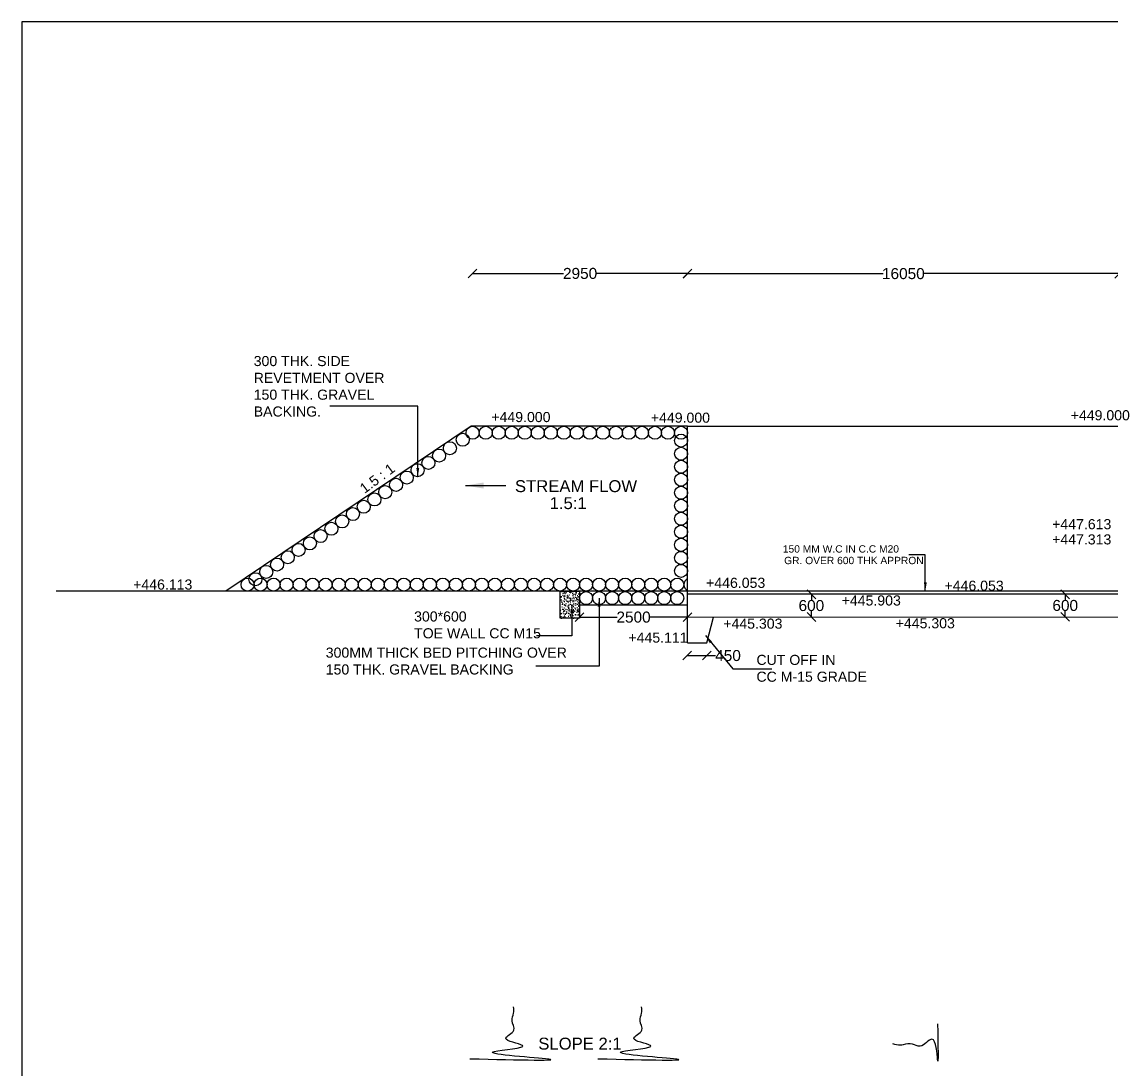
# Model space of a CAD drawing. Header units: millimetres. Extents: x 5124 to 3633060, y 2311 to 45957943.
# Drawn here: x 3580698 to 3592578, y 45946524 to 45957943 of the extents above; entities that cross this region are included whole.
import ezdxf

# ---------------------------------------------------------------- set-up
doc = ezdxf.new("R2010")
doc.units = ezdxf.units.MM
doc.header["$MEASUREMENT"] = 0
for name, color, linetype in [('DIMENSION', 7, 'Continuous'), ('DRAWING', 7, 'Continuous'), ('TEXT', 7, 'Continuous')]:
    doc.layers.add(name, color=color, linetype=linetype)
doc.styles.get("Standard").update_dxf_attribs({"font": 'arial.ttf', "height": 120})
doc.dimstyles.get("Standard").update_dxf_attribs({"dimtxt": 200, "dimasz": 110, "dimexe": 0.18, "dimexo": 0.0625, "dimgap": 0.09, "dimtad": 0, "dimtih": 1, "dimtoh": 1, "dimdec": 0, "dimzin": 0, "dimdsep": 46, "dimtxsty": 'Standard', "dimblk": 'OBLIQUE', "dimcen": 0.09, "dimse1": 1, "dimse2": 1, "dimadec": 0, "dimazin": 0, "dimtfac": 1, "dimtdec": 0, "dimtofl": 0, "dimtmove": 0, "dimatfit": 3, "dimfxl": 1, "dimtolj": 1, "dimtzin": 0, "dimarcsym": 0})

# ---------------------------------------------------------------- blocks, each defined once
blk = doc.blocks.new('_Oblique')
at = {"color": 0, "linetype": 'ByBlock', "lineweight": -2}
blk.add_line((-0.5, -0.5), (0.5, 0.5), dxfattribs=at)
blk = doc.blocks.new('*D70')
at = {"layer": 'Defpoints', "color": 0, "linetype": 'Continuous', "transparency": 16777216}
for p in [(3587958, 45955199), (3585613, 45953533), (3587958, 45953533)]:
    blk.add_point(p, dxfattribs=at)
at = {"layer": 'DIMENSION', "color": 0, "linetype": 'Continuous', "lineweight": -2, "transparency": 16777216}
for p, q in [((3585613, 45955199), (3586606, 45955199)), ((3587958, 45955199), (3586966, 45955199))]:
    blk.add_line(p, q, dxfattribs=at)
at = {"layer": 'DIMENSION', "color": 0, "linetype": 'Continuous', "lineweight": -2, "transparency": 16777216, "xscale": 95, "yscale": 95, "zscale": 95, "rotation": 180}
blk.add_blockref('_Oblique', (3585613, 45955199), dxfattribs=at)
at = {"layer": 'DIMENSION', "color": 0, "linetype": 'Continuous', "lineweight": -2, "transparency": 16777216, "xscale": 95, "yscale": 95, "zscale": 95}
blk.add_blockref('_Oblique', (3587958, 45955199), dxfattribs=at)
at = {"layer": 'DIMENSION', "color": 0, "linetype": 'Continuous', "transparency": 16777216, "insert": (3586786, 45955199), "char_height": 120, "attachment_point": 5}
blk.add_mtext('\\A1;2950', dxfattribs=at)
blk = doc.blocks.new('*D71')
at = {"layer": 'Defpoints', "color": 0, "linetype": 'Continuous', "transparency": 16777216}
for p in [(3587958, 45955199), (3592664, 45955197), (3592664, 45953533)]:
    blk.add_point(p, dxfattribs=at)
at = {"layer": 'DIMENSION', "color": 0, "linetype": 'Continuous', "lineweight": -2, "transparency": 16777216}
for p, q in [((3587958, 45955197), (3590091, 45955197)), ((3592664, 45955197), (3590531, 45955197))]:
    blk.add_line(p, q, dxfattribs=at)
at = {"layer": 'DIMENSION', "color": 0, "linetype": 'Continuous', "lineweight": -2, "transparency": 16777216, "xscale": 95, "yscale": 95, "zscale": 95, "rotation": 180}
blk.add_blockref('_Oblique', (3587958, 45955197), dxfattribs=at)
at = {"layer": 'DIMENSION', "color": 0, "linetype": 'Continuous', "lineweight": -2, "transparency": 16777216, "xscale": 95, "yscale": 95, "zscale": 95}
blk.add_blockref('_Oblique', (3592664, 45955197), dxfattribs=at)
at = {"layer": 'DIMENSION', "color": 0, "linetype": 'Continuous', "transparency": 16777216, "insert": (3590311, 45955197), "char_height": 120, "attachment_point": 5}
blk.add_mtext('\\A1;16050', dxfattribs=at)
blk = doc.blocks.new('*D82')
at = {"layer": 'Defpoints', "color": 0, "linetype": 'Continuous', "transparency": 16777216}
for p in [(3592076, 45951701), (3592076, 45951701), (3592076, 45951456)]:
    blk.add_point(p, dxfattribs=at)
at = {"layer": 'DIMENSION', "color": 0, "linetype": 'Continuous', "lineweight": -2, "transparency": 16777216}
for p, q in [((3592076, 45951701), (3592076, 45951640)), ((3592076, 45951456), (3592076, 45951517))]:
    blk.add_line(p, q, dxfattribs=at)
at = {"layer": 'DIMENSION', "color": 0, "linetype": 'Continuous', "lineweight": -2, "transparency": 16777216, "xscale": 95, "yscale": 95, "zscale": 95}
for p, rotation in [((3592076, 45951701), 90), ((3592076, 45951456), 270)]:
    blk.add_blockref('_Oblique', p, dxfattribs=dict(at, rotation=rotation))
at = {"layer": 'DIMENSION', "color": 0, "linetype": 'Continuous', "transparency": 16777216, "insert": (3592076, 45951579), "char_height": 120, "attachment_point": 5}
blk.add_mtext('\\A1;600', dxfattribs=at)
blk = doc.blocks.new('*D83')
at = {"layer": 'Defpoints', "color": 0, "linetype": 'Continuous', "transparency": 16777216}
for p in [(3589308, 45951701), (3589308, 45951454), (3589308, 45951454)]:
    blk.add_point(p, dxfattribs=at)
at = {"layer": 'DIMENSION', "color": 0, "linetype": 'Continuous', "lineweight": -2, "transparency": 16777216}
for p, q in [((3589308, 45951701), (3589308, 45951639)), ((3589308, 45951454), (3589308, 45951516))]:
    blk.add_line(p, q, dxfattribs=at)
at = {"layer": 'DIMENSION', "color": 0, "linetype": 'Continuous', "lineweight": -2, "transparency": 16777216, "xscale": 95, "yscale": 95, "zscale": 95}
for p, rotation in [((3589308, 45951701), 90), ((3589308, 45951454), 270)]:
    blk.add_blockref('_Oblique', p, dxfattribs=dict(at, rotation=rotation))
at = {"layer": 'DIMENSION', "color": 0, "linetype": 'Continuous', "transparency": 16777216, "insert": (3589308, 45951578), "char_height": 120, "attachment_point": 5}
blk.add_mtext('\\A1;600', dxfattribs=at)
blk = doc.blocks.new('*D84')
at = {"layer": 'Defpoints', "color": 0, "linetype": 'Continuous', "transparency": 16777216}
for p in [(3587952, 45951172), (3588169, 45951172), (3588169, 45951033)]:
    blk.add_point(p, dxfattribs=at)
at = {"layer": 'DIMENSION', "color": 0, "linetype": 'Continuous', "lineweight": -2, "transparency": 16777216}
for p, q in [((3587952, 45951033), (3588169, 45951033)), ((3588169, 45951033), (3588264, 45951033))]:
    blk.add_line(p, q, dxfattribs=at)
at = {"layer": 'DIMENSION', "color": 0, "linetype": 'Continuous', "lineweight": -2, "transparency": 16777216, "xscale": 95, "yscale": 95, "zscale": 95, "rotation": 180}
blk.add_blockref('_Oblique', (3587952, 45951033), dxfattribs=at)
at = {"layer": 'DIMENSION', "color": 0, "linetype": 'Continuous', "lineweight": -2, "transparency": 16777216, "xscale": 95, "yscale": 95, "zscale": 95}
blk.add_blockref('_Oblique', (3588169, 45951033), dxfattribs=at)
at = {"layer": 'DIMENSION', "color": 0, "linetype": 'Continuous', "transparency": 16777216, "insert": (3588399, 45951033), "char_height": 120, "attachment_point": 5}
blk.add_mtext('\\A1;450', dxfattribs=at)
blk = doc.blocks.new('*D85')
at = {"layer": 'Defpoints', "color": 0, "linetype": 'Continuous', "transparency": 16777216}
for p in [(3586780, 45951440), (3587958, 45951454), (3587958, 45951452)]:
    blk.add_point(p, dxfattribs=at)
at = {"layer": 'DIMENSION', "color": 0, "linetype": 'Continuous', "lineweight": -2, "transparency": 16777216}
for p, q in [((3586780, 45951452), (3587189, 45951452)), ((3587958, 45951452), (3587549, 45951452))]:
    blk.add_line(p, q, dxfattribs=at)
at = {"layer": 'DIMENSION', "color": 0, "linetype": 'Continuous', "lineweight": -2, "transparency": 16777216, "xscale": 95, "yscale": 95, "zscale": 95, "rotation": 180}
blk.add_blockref('_Oblique', (3586780, 45951452), dxfattribs=at)
at = {"layer": 'DIMENSION', "color": 0, "linetype": 'Continuous', "lineweight": -2, "transparency": 16777216, "xscale": 95, "yscale": 95, "zscale": 95}
blk.add_blockref('_Oblique', (3587958, 45951452), dxfattribs=at)
at = {"layer": 'DIMENSION', "color": 0, "linetype": 'Continuous', "transparency": 16777216, "insert": (3587369, 45951452), "char_height": 120, "attachment_point": 5}
blk.add_mtext('\\A1;2500', dxfattribs=at)

msp = doc.modelspace()

# ---------------------------------------------------------------- hatches: boundary and pattern name
at = {"layer": 'DRAWING', "linetype": 'Continuous'}
h = msp.add_hatch(dxfattribs=at)
h.set_pattern_fill('AR-CONC', color=256, scale=100, style=0)
h.set_pattern_definition([(50, (0, 0), (717.2601826, -62.752135), [75, -825]), (355, (0, 0), (-138.751334, 752.192134), [60, -660]), (100.4514, (59.8, -5.2), (578.509382, 689.439542), [63.74019, -701.142112]), (46.1842, (0, 200), (1067.241049, -165.519014), [112.5, -1237.5]), (96.6356, (88.9, 186.2), (934.662706, 974.11787), [95.610288, -1051.713]), (351.1842, (0, 200), (934.661945, 974.1186), [90, -990]), (21, (100, 150), (596.907052, -402.618891), [75, -825]), (326, (100, 150), (243.315332, 725.150045), [60, -660]), (71.4514, (149.74, 116.45), (840.222629, 322.530497), [63.74019, -701.142112]), (37.5, (0, 0), (12.1598553, 332.8938538), [0, -652, 0, -670, 0, -662.5]), (7.5, (0, 0), (263.0695374, 394.411712), [0, -382, 0, -637, 0, -252.5]), (327.5, (-223, 0), (533.8224362, -22.5548717), [0, -250, 0, -780, 0, -1035]), (317.5, (-323, 0), (583.1861693, 100.1049823), [0, -325, 0, -518, 0, -735])])
h.paths.add_polyline_path([(3586780.5, 45951735.5), (3586567.5, 45951735.5), (3586567.5, 45951440), (3586780.5, 45951440)])
h = msp.add_hatch(dxfattribs=at)
h.set_pattern_fill('AR-CONC', color=256, scale=10, style=0)
h.set_pattern_definition([(50, (0, 0), (71.72601826, -6.2752135), [7.5, -82.5]), (355, (0, 0), (-13.87513336, 75.21921337), [6, -66]), (100.4514, (5.98, -0.52), (57.85093817, 68.94395421), [6.374019, -70.1142112]), (46.1842, (0, 20), (106.72410486, -16.55190143), [11.25, -123.75]), (96.6356, (8.89, 18.62), (93.46627055, 97.4117871), [9.5610288, -105.1713]), (351.1842, (0, 20), (93.46619451, 97.4118601), [9, -99]), (21, (10, 15), (59.69070521, -40.26188907), [7.5, -82.5]), (326, (10, 15), (24.33153319, 72.5150045), [6, -66]), (71.4514, (14.974, 11.645), (84.02226286, 32.25304967), [6.374019, -70.1142112]), (37.5, (0, 0), (1.215985532, 33.289385383), [0, -65.2, 0, -67, 0, -66.25]), (7.5, (0, 0), (26.306953744, 39.441171188), [0, -38.2, 0, -63.7, 0, -25.25]), (327.5, (-22.3, 0), (53.382243617, -2.255487173), [0, -25, 0, -78, 0, -103.5]), (317.5, (-32.3, 0), (58.318616934, 10.010498233), [0, -32.5, 0, -51.8, 0, -73.5])])
h.paths.add_polyline_path([(3586780.5, 45951735.5), (3586567.5, 45951735.5), (3586567.5, 45951440), (3586780.5, 45951440)])

# ---------------------------------------------------------------- linework, layer by layer
for points in [[(3633060.5, 45957943), (3580698, 45957943), (3580698, 45929892), (3633060.5, 45929892)], [(3586567.5, 45951735.5), (3586780.5, 45951735.5), (3586780.5, 45951440), (3586567.5, 45951440)]]:
    msp.add_lwpolyline(points, close=True, dxfattribs=at)
for points in [[(3587958, 45953533), (3585597.5, 45953533), (3582923, 45951735.5)], [(3587958, 45951172), (3587958, 45953533), (3592664.5, 45953533), (3592906.5, 45953533), (3592906.5, 45952465.5)], [(3616534.5, 45951735.5), (3581074, 45951735.5)], [(3616534.5, 45951701), (3587958, 45951701)], [(3586780.5, 45951587.8), (3587958, 45951587.8)], [(3587958, 45951453.5), (3592664.5, 45951456.5)], [(3587958, 45951172), (3588169, 45951172), (3588241.5, 45951453.7)]]:
    msp.add_lwpolyline(points, dxfattribs=at)
for centre in [(3585614.5, 45953462), (3585756.5, 45953462), (3585898.5, 45953462), (3586040.5, 45953462), (3586182.5, 45953462), (3586324.5, 45953462), (3586466.5, 45953462), (3586608.5, 45953462), (3586750.5, 45953462), (3586892.5, 45953462), (3587034.5, 45953462), (3587176.5, 45953462), (3587318.5, 45953462), (3587460.5, 45953462), (3587602.5, 45953462), (3587744.5, 45953462), (3587886.5, 45953462), (3585505.7, 45953386.4), (3587886.5, 45953376.5), (3585366.1, 45953293.6), (3587886.5, 45953234.5), (3585131.2, 45953134), (3585248.6, 45953213.8), (3585013.7, 45953054.3), (3587886.5, 45953092.5), (3584778.8, 45952894.7), (3584896.3, 45952974.5), (3587886.5, 45952950.5), (3584661.3, 45952814.9), (3587886.5, 45952808.5), (3584426.4, 45952655.3), (3584543.9, 45952735.1), (3587886.5, 45952666.5), (3584309, 45952575.5), (3587886.5, 45952524.5), (3584074, 45952415.9), (3584191.5, 45952495.7), (3583956.6, 45952336.1), (3587886.5, 45952382.5), (3583716.1, 45952184.8), (3583839.1, 45952256.3), (3587886.5, 45952240.5), (3583598.7, 45952105), (3587886.5, 45952098.5), (3583363.7, 45951945.4), (3583481.2, 45952025.2), (3587886.5, 45951956.5), (3583159.5, 45951806.5), (3583246.3, 45951865.6), (3583301.5, 45951806.5), (3583443.5, 45951806.5), (3583585.5, 45951806.5), (3583727.5, 45951806.5), (3583869.5, 45951806.5), (3584011.5, 45951806.5), (3584153.5, 45951806.5), (3584295.5, 45951806.5), (3584437.5, 45951806.5), (3584579.5, 45951806.5), (3584721.5, 45951806.5), (3584863.5, 45951806.5), (3585005.5, 45951806.5), (3585147.5, 45951806.5), (3585289.5, 45951806.5), (3585431.5, 45951806.5), (3585573.5, 45951806.5), (3585715.5, 45951806.5), (3585857.5, 45951806.5), (3585999.5, 45951806.5), (3586141.5, 45951806.5), (3586283.5, 45951806.5), (3586425.5, 45951806.5), (3586567.5, 45951806.5), (3586709.5, 45951806.5), (3586851.5, 45951806.5), (3586993.5, 45951806.5), (3587135.5, 45951806.5), (3587277.5, 45951806.5), (3587419.5, 45951806.5), (3587561.5, 45951806.5), (3587703.5, 45951806.5), (3587845.5, 45951806.5), (3586851.5, 45951660), (3586993.5, 45951660), (3587135.5, 45951660), (3587277.5, 45951660), (3587419.5, 45951660), (3587561.5, 45951660), (3587703.5, 45951660), (3587845.5, 45951660)]:
    msp.add_circle(centre, 71, dxfattribs=at)
msp.add_arc((3587987.5, 45951806.5), 71, 114.55036, 245.44964, dxfattribs=at)
at = {"layer": 'DRAWING'}
msp.add_spline([(3585584.3, 45946637.4), (3586407.8, 45946637.4), (3585850.8, 45946718.4), (3586157.8, 45946782.9), (3585975.8, 45946863.4), (3586064.8, 45946948.4), (3586044.3, 45947052.9), (3586060.8, 45947133.9), (3586060.8, 45947202.9)], degree=3, dxfattribs=at)
at = {"layer": 'DRAWING', "linetype": 'Continuous'}
msp.add_spline([(3590684.4, 45947018.3), (3590684.4, 45946631.5), (3590621.6, 45946850), (3590493.3, 45946774.7), (3590410.3, 45946797.3), (3590309.8, 45946789.7), (3590277.1, 45946784.7), (3590196.6, 45946799.8)], degree=3, dxfattribs=at)
at = {"layer": 'TEXT'}
msp.add_spline([(3586979.8, 45946637.4), (3587803.3, 45946637.4), (3587246.3, 45946718.4), (3587553.3, 45946782.9), (3587371.3, 45946863.4), (3587460.3, 45946948.4), (3587439.8, 45947052.9), (3587456.3, 45947133.9), (3587456.3, 45947202.9)], degree=3, dxfattribs=at)

# ---------------------------------------------------------------- texts
at = {"layer": 'DRAWING', "linetype": 'Continuous', "insert": (3588709, 45951041.3), "char_height": 110, "width": 1196.768, "attachment_point": 1}
msp.add_mtext('CUT OFF IN \\PCC M-15 GRADE', dxfattribs=at)
at = {"layer": 'TEXT'}
for s, p in [('STREAM FLOW', (3586075.7, 45952815.5)), ('1.5:1', (3586454.1, 45952630.2)), ('SLOPE 2:1', (3586330.5, 45946737.5))]:
    msp.add_text(s, height=130, dxfattribs=at).set_placement(p)
at = {"layer": 'TEXT', "linetype": 'Continuous'}
for s, p in [('150 MM W.C IN C.C M20', (3588996.6, 45952156.1)), ('GR. OVER 600 THK APPRON', (3589011.1, 45952030))]:
    msp.add_text(s, height=80, dxfattribs=at).set_placement(p)
at = {"layer": 'TEXT', "linetype": 'Continuous', "char_height": 110, "attachment_point": 1}
for s, insert, width in [('300 THK. SIDE \\PREVETMENT OVER \\P150 THK. GRAVEL \\PBACKING.', (3583227, 45954299.4), 1979.273), ('+449.000', (3585818, 45953689), 639.34), ('+449.000', (3587557.5, 45953682), 639.34), ('+449.000', (3592136, 45953708.5), 639.34), ('+447.613', (3591933.5, 45952521), 639.34), ('+447.313', (3591933.5, 45952355), 639.34), ('+446.053', (3588160, 45951881.5), 639.34), ('+446.113', (3581912.5, 45951862.8), 639.34), ('+446.053', (3590760, 45951850), 639.34), ('+445.903', (3589638.4, 45951689.1), 639.34), ('300*600\\PTOE WALL CC M15', (3584976, 45951514.7), 1378.276), ('+445.303', (3588347.5, 45951436.5), 639.34), ('+445.303', (3590227.5, 45951441), 639.34), ('+445.111', (3587313, 45951284.5), 639.34), ('300MM THICK BED PITCHING OVER\\P150 THK. GRAVEL BACKING', (3584012.5, 45951120.3), 2752.54)]:
    msp.add_mtext(s, dxfattribs=dict(at, insert=insert, width=width))
at = {"layer": 'TEXT', "linetype": 'Continuous', "insert": (3584369.7, 45952882.6), "char_height": 110, "width": 639.34, "attachment_point": 1, "rotation": 36.54109}
msp.add_mtext('1.5 : 1', dxfattribs=at)

# ---------------------------------------------------------------- dimensions: what is measured, and where the dimension line sits
at = {"layer": 'DIMENSION', "linetype": 'Continuous'}
for base, p1, p2, text, picture, middle in [((3587958, 45955199.2), (3585613.2, 45953533), (3587958, 45953533), '2950', '*D70', (3586785.6, 45955199.2)), ((3592664.5, 45955197), (3587958, 45955199.2), (3592664.5, 45953533), '16050', '*D71', (3590311.2, 45955197)), ((3587958, 45951452.4), (3586780.5, 45951440), (3587958, 45951453.5), '2500', '*D85', (3587369.2, 45951452.4)), ((3588169, 45951033.2), (3587952.3, 45951172.2), (3588169, 45951172), '450', '*D84', (3588398.9, 45951033.2))]:
    dim = msp.add_linear_dim(base=base, p1=p1, p2=p2, text=text, dimstyle='Standard', override={"dimasz": 95, "dimarcsym": 1}, dxfattribs=at)
    dim.commit()
    dim.dimension.update_dxf_attribs({"geometry": picture, "text_midpoint": middle})
for base, p1, p2, picture, middle in [((3589308.5, 45951454.4), (3589308.3, 45951701), (3589308.5, 45951454.4), '*D83', (3589308.5, 45951577.7)), ((3592076.3, 45951701), (3592076.3, 45951456.1), (3592076.3, 45951701), '*D82', (3592076.3, 45951578.6))]:
    dim = msp.add_linear_dim(base=base, p1=p1, p2=p2, angle=90, text='600', dimstyle='Standard', override={"dimasz": 95, "dimarcsym": 1}, dxfattribs=at)
    dim.commit()
    dim.dimension.update_dxf_attribs({"geometry": picture, "text_midpoint": middle})

# ---------------------------------------------------------------- leaders
at = {"layer": 'DRAWING', "linetype": 'Continuous'}
for points in [[(3585016, 45952983.3), (3585016, 45953752), (3584057.5, 45953752)], [(3590550.5, 45951735.5), (3590550.5, 45952132.5), (3590370, 45952132.5)], [(3586993.5, 45951660), (3586993.5, 45950917), (3586303.5, 45950917)], [(3586696.5, 45951589.5), (3586696.5, 45951250), (3586309.5, 45951250)], [(3588152.5, 45951250.5), (3588451, 45950887.5), (3588878, 45950887.5)]]:
    msp.add_leader(points, dimstyle='Standard', override={"dimasz": 95, "dimgap": 0.09, "dimtad": 0, "dimarcsym": 1}, dxfattribs=at)
at = {"layer": 'DRAWING'}
msp.add_leader([(3585535.5, 45952887.2), (3585976, 45952887.2)], dimstyle='Standard', override={"dimasz": 200, "dimgap": 0.09, "dimtad": 0, "dimarcsym": 1}, dxfattribs=at)

doc.saveas('drawing.dxf')
